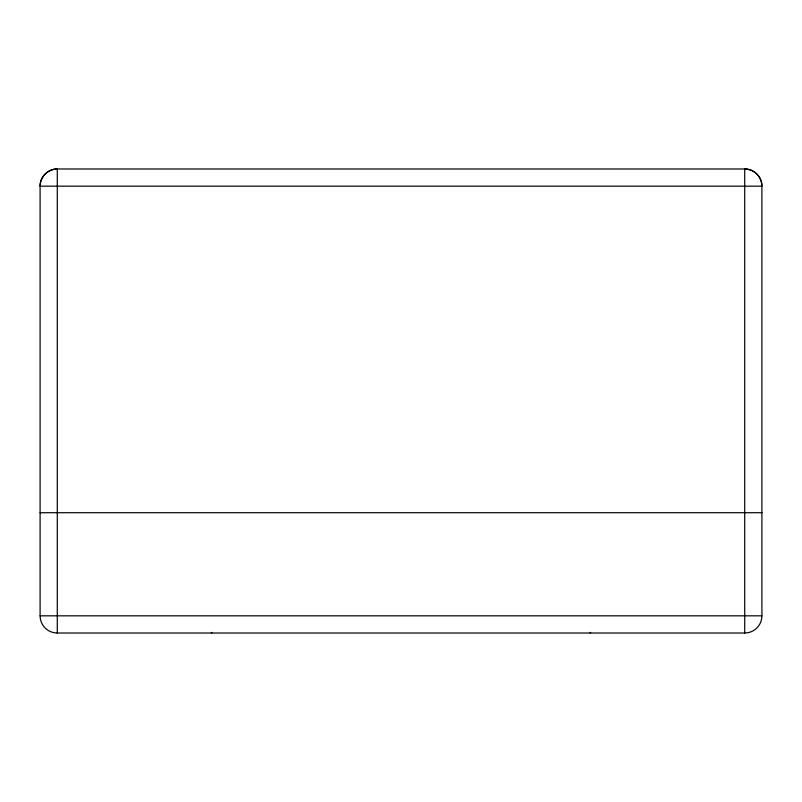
<?xml version="1.0" encoding="UTF-8"?>
<svg xmlns="http://www.w3.org/2000/svg" width="802" height="802" viewBox="0 0 802 802"><rect width="100%" height="100%" fill="white"/><g stroke="black" fill="none" stroke-linecap="round" stroke-linejoin="round"><path stroke-width="1.2" d="M590.102 632.948L590.663 632.387M40.1 512.709L761.9 512.709M40.1 615.826L761.9 615.826L761.9 186.174C762.131 176.991 753.9 168.761 744.717 168.991L57.283 168.991C48.1 168.761 39.869 176.991 40.1 186.174L40.1 615.826A17.183 17.183 0 0 0 57.283 633.009L744.717 633.009A17.183 17.183 0 0 0 761.9 615.826M211.337 632.387L211.898 632.948M744.717 633.009L744.717 168.991A17.183 17.183 0 0 1 761.9 186.174L40.1 186.174A17.183 17.183 0 0 1 57.283 168.991L57.283 633.009"/></g></svg>
